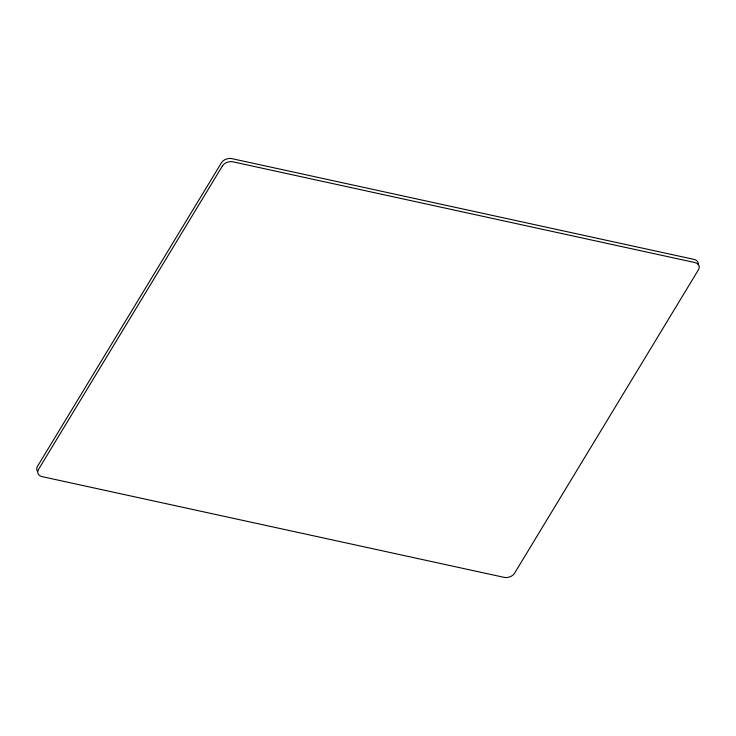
<?xml version="1.0" encoding="UTF-8"?>
<svg xmlns="http://www.w3.org/2000/svg" width="736" height="736" viewBox="0 0 736 736"><rect width="100%" height="100%" fill="white"/><g stroke="black" fill="none" stroke-linecap="round" stroke-linejoin="round"><path stroke-width="1.1" d="M698.225 264.721A7.921 5.612 -17.1 0 0 693.974 259.376L231.822 158.626A7.921 5.612 -17.1 0 0 221.444 162.757L37.518 466.284A7.921 5.612 -17.1 0 0 37.619 471.472M222.419 165.931L38.493 469.458A7.921 5.612 -17.1 0 0 42.026 476.624L504.178 577.374A7.921 5.612 -17.1 0 0 514.556 573.243L698.482 269.716A7.921 5.612 -17.1 0 0 694.95 262.559L232.797 161.8A7.921 5.612 -17.1 0 0 222.419 165.931"/></g></svg>
